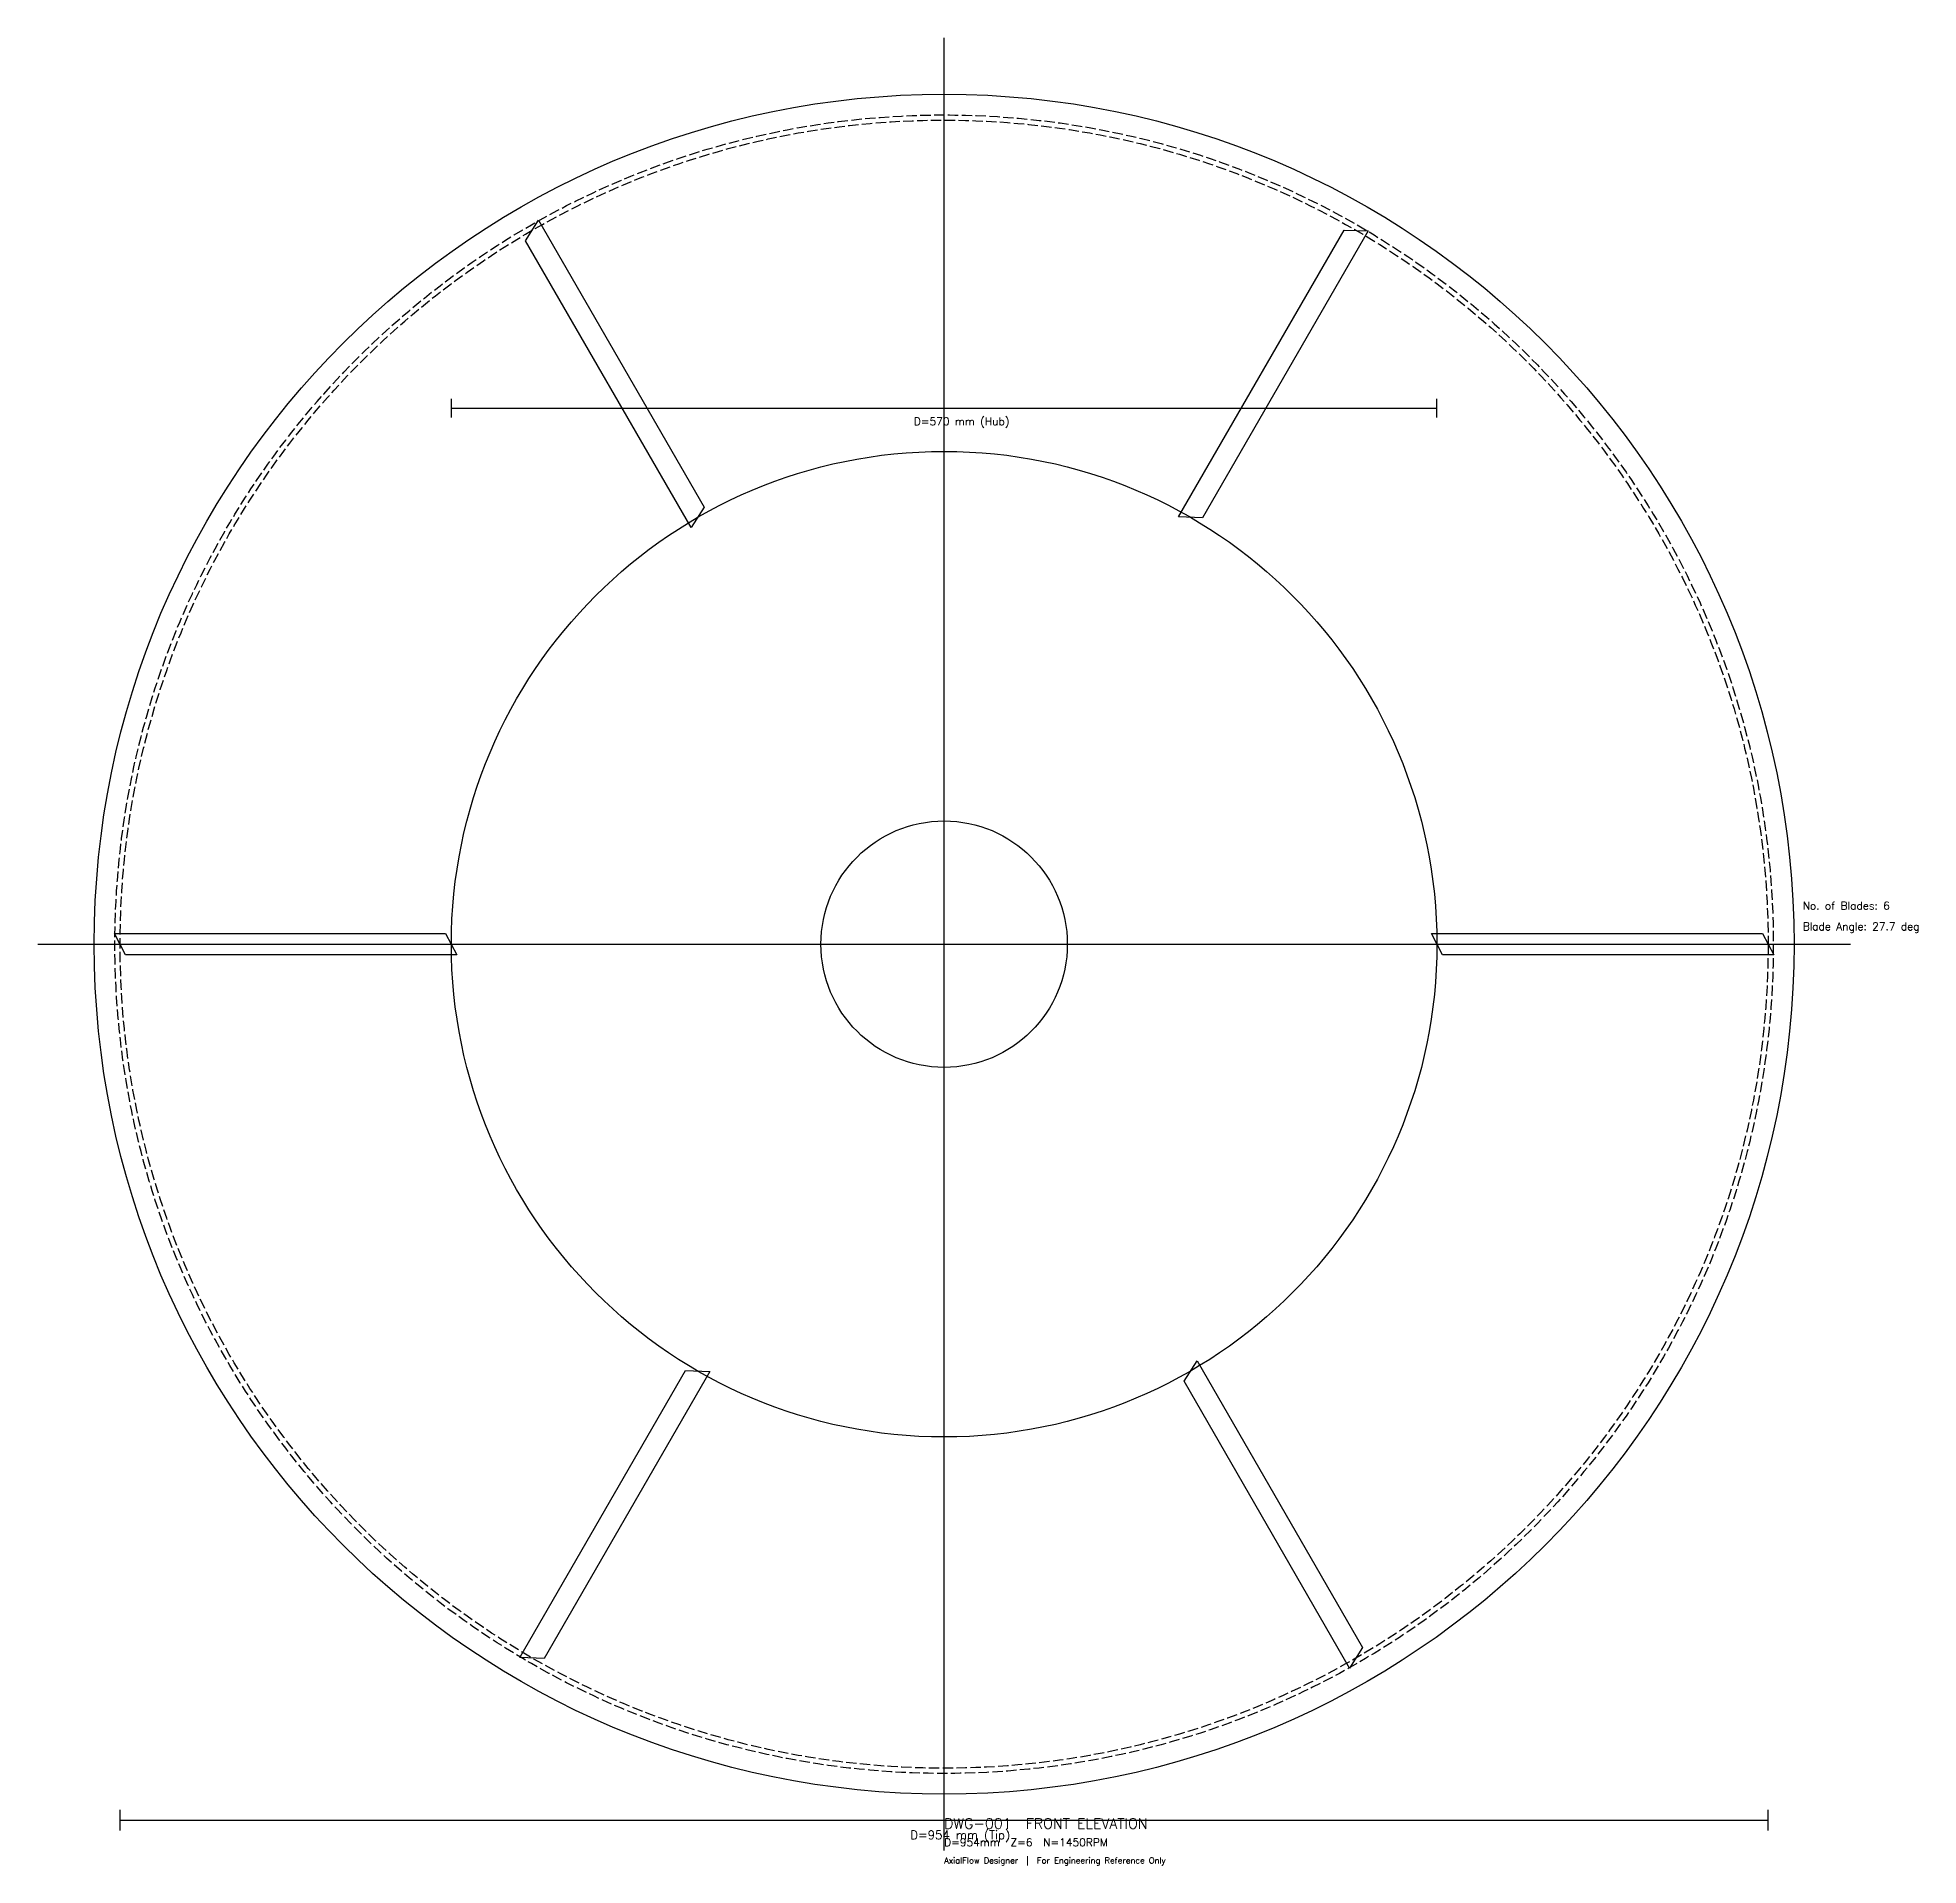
# Model space of a CAD drawing. Extents: x -525 to 564, y -533 to 525.
import ezdxf

# ---------------------------------------------------------------- set-up
doc = ezdxf.new("R2010")
doc.units = 0
doc.linetypes.add('DASHED', pattern=[8, 6, -2])
for name, color, linetype in [('ANNOTATION', 3, 'Continuous'), ('BLADES', 5, 'Continuous'), ('CASING', 8, 'Continuous'), ('CENTERLINE', 1, 'Continuous'), ('DIMENSIONS', 7, 'Continuous'), ('HUB', 9, 'Continuous'), ('TIP_CLEARANCE', 2, 'Continuous'), ('TIP_DIAMETER', 2, 'Continuous'), ('TITLE_BLOCK', 5, 'Continuous')]:
    doc.layers.add(name, color=color, linetype=linetype)
doc.styles.get("Standard").update_dxf_attribs({"font": 'simplex.shx'})

msp = doc.modelspace()

# ---------------------------------------------------------------- linework, layer by layer
at = {"layer": 'BLADES'}
for points in [[(-138.9, 252.9), (-146.4, 241.1), (-242.2, 407.1), (-234.7, 419)], [(149.6, 246.7), (135.6, 247.3), (231.5, 413.3), (245.5, 412.8)], [(-288.5, 6.2), (-282, -6.2), (-473.7, -6.2), (-480.2, 6.2)], [(288.5, -6.2), (282, 6.2), (473.7, 6.2), (480.2, -6.2)], [(-149.6, -246.7), (-135.6, -247.3), (-231.5, -413.3), (-245.5, -412.8)], [(138.9, -252.9), (146.4, -241.1), (242.2, -407.1), (234.7, -419)]]:
    msp.add_lwpolyline(points, close=True, dxfattribs=at)
at = {"layer": 'CASING'}
msp.add_circle((0, 0), 491.9, dxfattribs=at)
at = {"layer": 'CENTERLINE'}
for p, q in [((0, -524.6), (0, 524.6)), ((-524.6, 0), (524.6, 0))]:
    msp.add_line(p, q, dxfattribs=at)
at = {"layer": 'DIMENSIONS'}
for p, q in [((-285.2, 304.8), (-285.2, 315.6)), ((-285.2, 310.2), (285.2, 310.2)), ((285.2, 304.8), (285.2, 315.6)), ((-476.9, -513), (-476.9, -500.9)), ((-476.9, -506.9), (476.9, -506.9)), ((476.9, -513), (476.9, -500.9))]:
    msp.add_line(p, q, dxfattribs=at)
at = {"layer": 'HUB'}
for radius in [285.2, 71.3]:
    msp.add_circle((0, 0), radius, dxfattribs=at)
at = {"layer": 'TIP_CLEARANCE', "linetype": 'DASHED'}
msp.add_circle((0, 0), 479.9, dxfattribs=at)
at = {"layer": 'TIP_DIAMETER', "linetype": 'DASHED'}
msp.add_circle((0, 0), 476.9, dxfattribs=at)

# ---------------------------------------------------------------- texts
at = {"layer": 'ANNOTATION'}
for s, height, p in [('No. of Blades: 6', 4.5, (496.9, 20)), ('Blade Angle: 27.7 deg', 4.5, (496.9, 8)), ('D=954mm  Z=6  N=1450RPM', 4.5, (0, -522)), ('AxialFlow Designer  |  For Engineering Reference Only', 3.5, (0, -532))]:
    msp.add_text(s, height=height, dxfattribs=at).set_placement(p)
at = {"layer": 'DIMENSIONS'}
for s, height, p in [('D=570 mm (Hub)', 4.5, (-17.6, 300.3)), ('D=954 mm (Tip)', 5, (-19.6, -518))]:
    msp.add_text(s, height=height, dxfattribs=at).set_placement(p)
at = {"layer": 'TITLE_BLOCK'}
msp.add_text('DWG-001  FRONT ELEVATION', height=6, dxfattribs=at).set_placement((0, -511.9))

doc.saveas('drawing.dxf')
